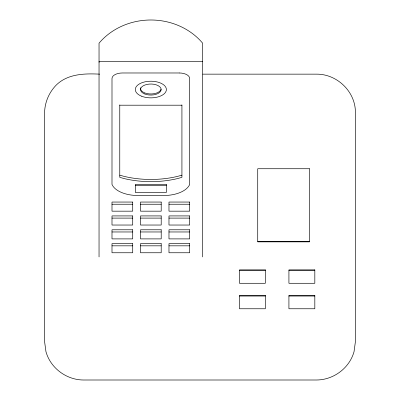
<?xml version="1.0" encoding="UTF-8"?>
<svg xmlns="http://www.w3.org/2000/svg" width="400" height="400" viewBox="0 0 400 400"><rect width="100%" height="100%" fill="white"/><g stroke="black" fill="none" stroke-linecap="round" stroke-linejoin="round"><path stroke-width="0.6" d="M181.925 175.16L177.78 176.32A64.77 34.675 0 0 1 123.91 176.32L119.765 175.16M202.65 61.68L99.045 61.68L99.15 62.285M99.695 74.15C84.475 73.385 67.455 73.765 55.97 85.345C48.965 92.64 44.89 102.245 44.59 112.365L44.59 341.66L45.965 351.71C50.57 368.155 66.445 379.915 83.45 380L316.55 380C333.555 379.915 349.43 368.155 354.035 351.71L355.41 341.66L355.41 112.365C355.5 91.67 337.11 73.99 316.555 74.15L202.81 74.15M119.765 105.2L181.925 105.2M135.305 185.505L166.385 185.505M111.995 204.24L132.715 204.24M140.485 204.24L161.205 204.24M168.975 204.24L189.695 204.24M111.995 218.105L132.715 218.105M140.485 218.105L161.205 218.105M168.975 218.105L189.695 218.105M111.995 231.965L132.715 231.965M140.485 231.965L161.205 231.965M168.975 231.965L189.695 231.965M257.72 241.4L309.525 241.4M111.995 245.825L132.715 245.825M140.485 245.825L161.205 245.825M168.975 245.825L189.695 245.825M239.45 270.55L265.35 270.55M288.92 270.55L314.82 270.55M239.45 296.025L265.35 296.025M288.92 296.025L314.82 296.025M202.65 256.955L202.65 43.195A64.485 58.235 0 0 0 189.695 31.6A65.125 58.81 0 0 0 112.005 31.61A64.485 58.235 0 0 0 99.04 43.195L99.045 256.955M181.925 104.88L181.925 177.345L177.78 178.505A64.77 34.675 0 0 1 123.91 178.505L119.765 177.345L119.765 104.88M161.065 89.195A10.315 5.52 0 0 1 149.445 93.92A10.315 5.52 0 0 1 140.625 87.7M179.335 72.98L122.355 72.98A10.36 5.545 0 0 0 111.995 78.525L111.995 184.42A26.545 14.21 0 0 0 137.895 195.505L163.795 195.51A26.545 14.21 0 0 0 189.7 184.42L189.695 78.525A10.36 5.545 0 0 0 179.335 72.98M309.525 168.73L257.72 168.73L257.72 241.85L309.525 241.85L309.525 168.73M166.385 184.41L135.305 184.41L135.305 192.435L166.385 192.435L166.385 184.41M132.715 202.055L111.995 202.055L111.995 211.17L132.715 211.17L132.715 202.055M161.205 202.055L140.485 202.055L140.485 211.17L161.205 211.17L161.205 202.055M189.695 202.055L168.975 202.055L168.975 211.17L189.695 211.17L189.695 202.055M132.715 215.92L111.995 215.92L111.995 225.035L132.715 225.035L132.715 215.92M161.205 215.92L140.485 215.92L140.485 225.035L161.205 225.035L161.205 215.92M189.695 215.92L168.975 215.92L168.975 225.035L189.695 225.035L189.695 215.92M132.715 229.78L111.995 229.78L111.995 238.895L132.715 238.895L132.715 229.78M161.205 229.78L140.485 229.78L140.485 238.895L161.205 238.895L161.205 229.78M189.695 229.78L168.975 229.78L168.975 238.895L189.695 238.895L189.695 229.78M132.715 243.645L111.995 243.645L111.995 252.76L132.715 252.76L132.715 243.645M161.205 243.645L140.485 243.645L140.485 252.76L161.205 252.76L161.205 243.645M189.695 243.645L168.975 243.645L168.975 252.76L189.695 252.76L189.695 243.645M265.35 269.875L239.45 269.875L239.45 283.29L265.35 283.29L265.35 269.875M314.82 269.875L288.92 269.875L288.92 283.29L314.82 283.29L314.82 269.875M265.35 295.35L239.45 295.35L239.45 308.765L265.35 308.765L265.35 295.35M314.82 295.35L288.92 295.35L288.92 308.765L314.82 308.765L314.82 295.35M144.525 93.905A10.315 5.52 0 0 0 161.065 90.29A10.315 5.52 0 0 0 146.945 84.43A10.315 5.52 0 0 0 144.525 93.905M141.325 96.115A15.54 8.32 0 0 0 166.24 90.67A15.54 8.32 0 0 0 144.97 81.84A15.54 8.32 0 0 0 141.325 96.115"/></g></svg>
